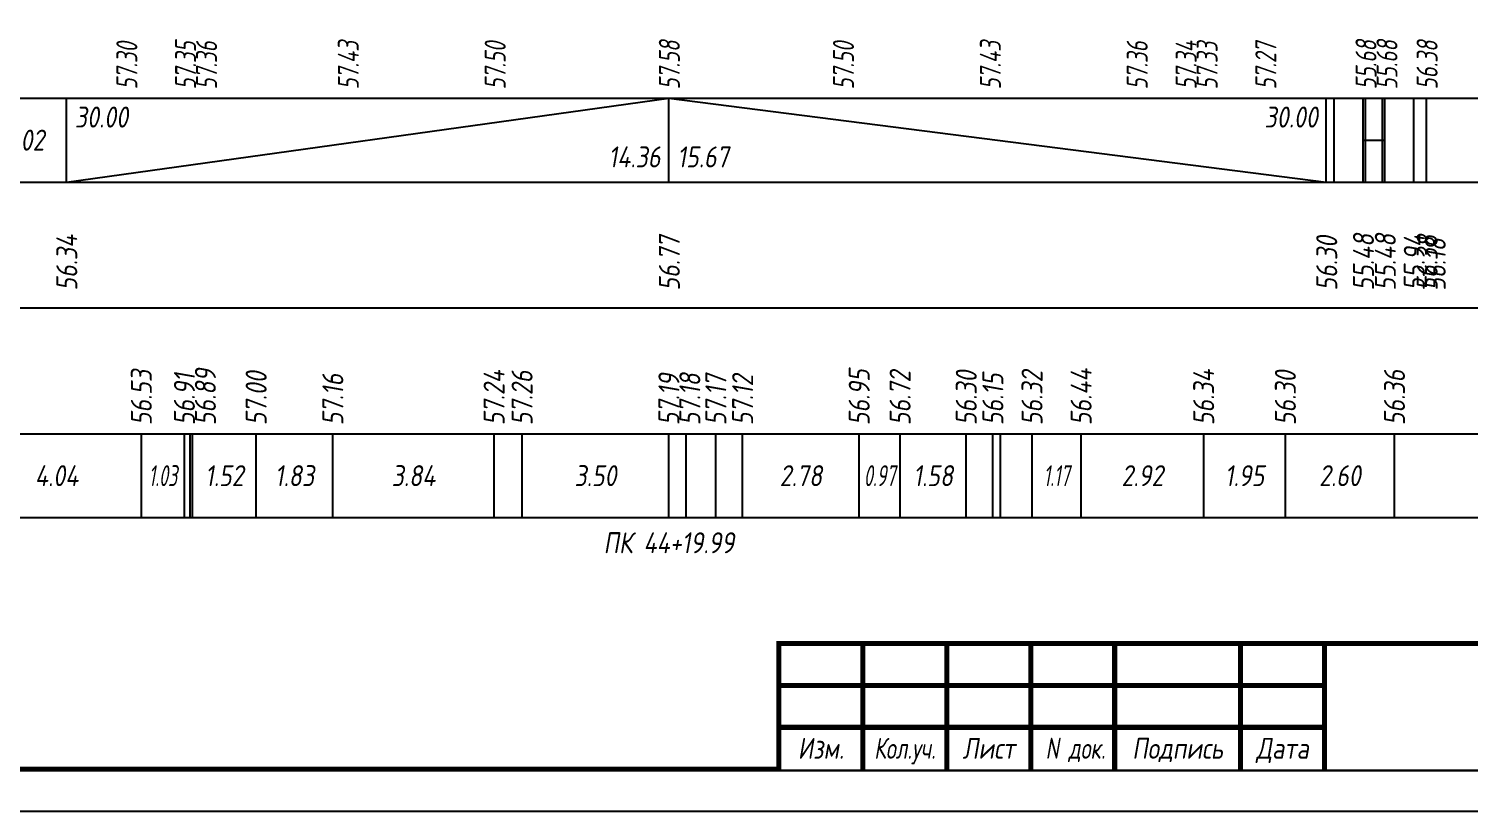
# Model space of a CAD drawing. Extents: x -717 to 1451, y -133302 to 233.
# Drawn here: x 110.6 to 282.2, y -69753.4 to -69660.1 of the extents above; entities that cross this region are included whole.
import ezdxf
from ezdxf.enums import TextEntityAlignment as Align

# ---------------------------------------------------------------- set-up
doc = ezdxf.new("R2010")
doc.units = 0
for name, color, linetype in [('Зарамочное оформление', 7, 'Continuous'), ('Код_510', 7, 'Continuous'), ('Код_514', 1, 'Continuous'), ('Код_516', 1, 'Continuous'), ('Подписи поперечников', 7, 'Continuous'), ('Таблица', 7, 'Continuous')]:
    doc.layers.add(name, color=color, linetype=linetype)
doc.styles.add('М', font='romand.shx', dxfattribs={"width": 0.8, "oblique": 10, "height": 2.5})

# ---------------------------------------------------------------- blocks, each defined once
blk = doc.blocks.new('Штамп')
at = {"linetype": 'Continuous'}
blk.add_wipeout([(199.95, -411.25), (384.95, -411.25), (384.95, -426.25), (199.95, -426.25)], dxfattribs=at).dxf.layer = 'Зарамочное оформление'
at = {"layer": 'Зарамочное оформление', "linetype": 'Continuous', "lineweight": -3, "const_width": 0.6, "flags": 128}
for points in [[(199.95, -426.25), (199.95, -411.25), (384.95, -411.25)], [(209.95, -411.25), (209.95, -426.25)], [(219.95, -411.25), (219.95, -426.25)], [(229.95, -411.25), (229.95, -426.25)], [(239.95, -411.25), (239.95, -426.25)], [(254.95, -411.25), (254.95, -426.25)], [(264.95, -411.25), (264.95, -426.25)], [(199.95, -416.25), (264.95, -416.25)], [(199.95, -421.25), (264.95, -421.25)]]:
    blk.add_lwpolyline(points, dxfattribs=at)
at = {"layer": 'Зарамочное оформление', "linetype": 'Continuous', "style": 'М', "oblique": 10}
for s, width, p in [('Изм.', 0.8, (204.95, -423.75)), ('Кол.уч.', 0.7, (214.95, -423.75)), ('Лист', 0.8, (224.95, -423.75)), ('N док.', 0.7, (235.28, -423.75)), ('Подпись', 0.8, (247.45, -423.75)), ('Дата', 0.8, (259.95, -423.75))]:
    blk.add_text(s, height=2.5, dxfattribs=dict(at, width=width)).set_placement(p, align=Align.MIDDLE_CENTER)
blk = doc.blocks.new('шифр')
blk.add_blockref('Штамп', (0, -69382))

msp = doc.modelspace()

# ---------------------------------------------------------------- linework, layer by layer
at = {"flags": 128}
msp.add_lwpolyline([(-30.054, -69753.421), (389.946, -69753.421), (389.946, -69456.421), (-30.054, -69456.421)], close=True, dxfattribs=at)
at = {"const_width": 0.6, "flags": 128}
msp.add_lwpolyline([(-10.054, -69748.421), (384.946, -69748.421), (384.946, -69461.421), (-10.054, -69461.421)], close=True, dxfattribs=at)
at = {"layer": 'Код_510'}
for p, q in [((123.98, -69718.421), (123.98, -69708.421)), ((129.11, -69718.421), (129.11, -69708.421)), ((129.793, -69718.421), (129.793, -69708.421)), ((130.081, -69718.421), (130.081, -69708.421)), ((137.663, -69718.421), (137.663, -69708.421)), ((146.799, -69718.421), (146.799, -69708.421)), ((166.01, -69718.421), (166.01, -69708.421)), ((169.343, -69718.421), (169.343, -69708.421)), ((186.838, -69718.421), (186.838, -69708.421)), ((188.911, -69718.421), (188.911, -69708.421)), ((192.435, -69718.421), (192.435, -69708.421)), ((195.624, -69718.421), (195.624, -69708.421)), ((209.514, -69718.421), (209.514, -69708.421)), ((214.388, -69718.421), (214.388, -69708.421)), ((222.273, -69718.421), (222.273, -69708.421)), ((225.446, -69718.421), (225.446, -69708.421)), ((226.334, -69718.421), (226.334, -69708.421)), ((230.105, -69718.421), (230.105, -69708.421)), ((235.957, -69718.421), (235.957, -69708.421)), ((250.56, -69718.421), (250.56, -69708.421)), ((260.292, -69718.421), (260.292, -69708.421)), ((273.293, -69718.421), (273.293, -69708.421))]:
    msp.add_line(p, q, dxfattribs=at)
at = {"layer": 'Код_516'}
for p, q in [((115.046, -69678.421), (115.046, -69668.421)), ((115.046, -69678.421), (186.838, -69668.421)), ((186.838, -69678.421), (186.838, -69668.421)), ((186.838, -69668.421), (265.167, -69678.421)), ((265.167, -69678.421), (265.167, -69668.421)), ((266.095, -69678.421), (266.095, -69668.421)), ((266.095, -69678.421), (266.095, -69668.421)), ((269.542, -69678.421), (269.542, -69668.421)), ((269.845, -69678.421), (269.845, -69668.421)), ((271.845, -69678.421), (271.845, -69668.421)), ((272.148, -69678.421), (272.148, -69668.421)), ((275.595, -69678.421), (275.595, -69668.421)), ((275.595, -69678.421), (275.595, -69668.421)), ((277.126, -69678.421), (277.126, -69668.421)), ((269.542, -69673.421), (269.845, -69673.421)), ((269.845, -69673.421), (271.845, -69673.421)), ((271.845, -69673.421), (272.148, -69673.421))]:
    msp.add_line(p, q, dxfattribs=at)
at = {"layer": 'Таблица'}
for p, q in [((80, -69668.421), (302.18, -69668.421)), ((79.946, -69678.421), (302.126, -69678.421)), ((79.946, -69693.421), (302.126, -69693.421)), ((79.946, -69708.421), (302.126, -69708.421)), ((79.946, -69718.421), (302.126, -69718.421))]:
    msp.add_line(p, q, dxfattribs=at)

# ---------------------------------------------------------------- texts
at = {"layer": 'Код_510', "style": 'М', "oblique": 10, "width": 0.8}
for s, p in [('56.53', (123.98, -69707.421)), ('56.89', (131.61, -69707.421)), ('56.95', (209.514, -69707.421)), ('56.32', (230.105, -69707.421)), ('56.44', (235.957, -69707.421)), ('56.91', (129.11, -69707.421)), ('57.00', (137.663, -69707.421)), ('57.16', (146.799, -69707.421)), ('57.24', (166.01, -69707.421)), ('57.26', (169.343, -69707.421)), ('57.19', (186.838, -69707.421)), ('57.18', (189.338, -69707.421)), ('57.17', (192.435, -69707.421)), ('57.12', (195.624, -69707.421)), ('56.72', (214.388, -69707.421)), ('56.30', (222.273, -69707.421)), ('56.15', (225.446, -69707.421)), ('56.34', (250.56, -69707.421)), ('56.30', (260.292, -69707.421)), ('56.36', (273.293, -69707.421))]:
    msp.add_text(s, height=2.5, rotation=90, dxfattribs=at).set_placement(p, align=Align.MIDDLE_LEFT)
at = {"layer": 'Код_510', "style": 'М', "oblique": 10}
for s, width, p in [('4.04', 0.8, (113.886, -69713.421)), ('1.03', 0.6, (126.545, -69713.421)), ('1.52', 0.8, (133.872, -69713.421)), ('1.83', 0.8, (142.231, -69713.421)), ('3.84', 0.8, (156.405, -69713.421)), ('3.50', 0.8, (178.091, -69713.421)), ('2.78', 0.8, (202.569, -69713.421)), ('0.97', 0.6, (211.951, -69713.421)), ('1.58', 0.8, (218.33, -69713.421)), ('1.17', 0.6, (233.031, -69713.421)), ('2.92', 0.8, (243.258, -69713.421)), ('1.95', 0.8, (255.426, -69713.421)), ('2.60', 0.8, (266.792, -69713.421))]:
    msp.add_text(s, height=2.5, dxfattribs=dict(at, width=width)).set_placement(p, align=Align.MIDDLE_CENTER)
at = {"layer": 'Код_514', "style": 'М', "oblique": 10, "width": 0.7}
for s, p in [('57.30', (122.257, -69667.382)), ('57.35', (129.257, -69667.382)), ('57.36', (131.757, -69667.382)), ('57.43', (148.642, -69667.382)), ('57.50', (166.142, -69667.382)), ('57.58', (186.892, -69667.382)), ('57.50', (207.642, -69667.382)), ('57.43', (225.142, -69667.382)), ('57.36', (242.642, -69667.382)), ('57.34', (248.464, -69667.382)), ('57.33', (250.964, -69667.382)), ('57.27', (257.964, -69667.382)), ('55.68', (269.899, -69667.382)), ('55.68', (272.399, -69667.382)), ('56.38', (277.18, -69667.382))]:
    msp.add_text(s, height=2.5, rotation=90, dxfattribs=at).set_placement(p, align=Align.MIDDLE_LEFT)
at = {"layer": 'Код_516', "style": 'М', "oblique": 10, "width": 0.8}
msp.add_text('30.00', height=2.5, dxfattribs=at).set_placement((116.046, -69669.421), align=Align.TOP_LEFT)
msp.add_text('30.00', height=2.5, dxfattribs=at).set_placement((264.167, -69669.421), align=Align.TOP_RIGHT)
msp.add_text('2.02', height=2.5, dxfattribs=at).set_placement((109.996, -69673.421), align=Align.MIDDLE_CENTER)
msp.add_text('14.36', height=2.5, dxfattribs=at).set_placement((185.838, -69677.421), align=Align.BOTTOM_RIGHT)
msp.add_text('15.67', height=2.5, dxfattribs=at).set_placement((187.838, -69677.421), align=Align.BOTTOM_LEFT)
for s, p in [('56.34', (115.1, -69691.371)), ('56.77', (186.892, -69691.371)), ('56.30', (265.222, -69691.371)), ('55.48', (269.597, -69691.371)), ('55.48', (272.202, -69691.371)), ('55.94', (275.649, -69691.371)), ('56.38', (277.18, -69691.371)), ('56.18', (278.149, -69691.371))]:
    msp.add_text(s, height=2.5, rotation=90, dxfattribs=at).set_placement(p, align=Align.MIDDLE_LEFT)
at = {"layer": 'Подписи поперечников', "style": 'М', "oblique": 10, "width": 0.8}
msp.add_text('ПК 44+19.99', height=2.5, dxfattribs=at).set_placement((186.838, -69723.421), align=Align.BOTTOM_CENTER)

# ---------------------------------------------------------------- next in the draw order: block references
msp.add_blockref('шифр', (0, 59.829))

doc.saveas('drawing.dxf')
